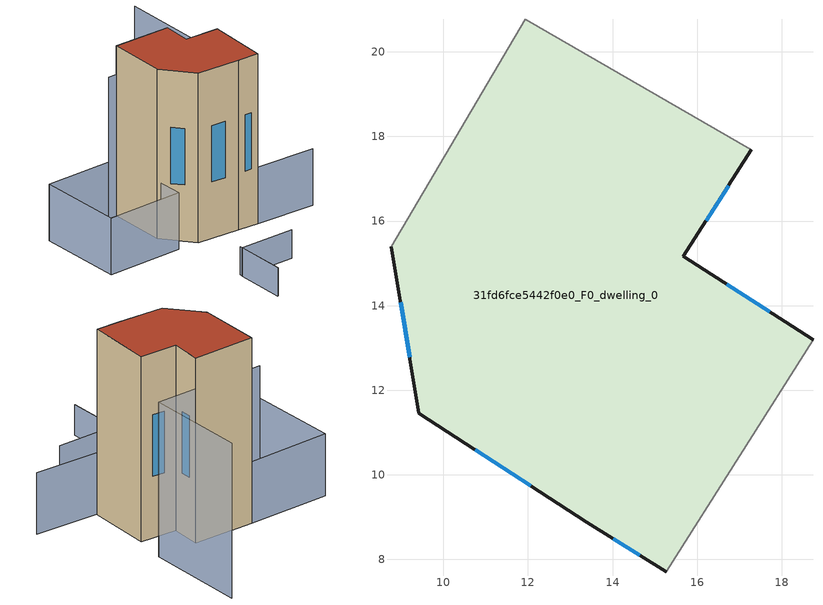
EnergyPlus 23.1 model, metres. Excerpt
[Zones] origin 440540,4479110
31fd6fce5442f0e0_F0_dwelling_0
 floor ground (EU_floor_Construction): 17.28,17.68 15.68,15.16 18.74,13.2 15.27,7.71 13.4,8.89 9.42,11.46 8.78,15.39 11.94,20.78 z0
 wall outside (EU_wall_Construction): 18.74,13.2 15.68,15.16 17.28,17.68 / 8.78,15.39 9.42,11.46 13.4,8.89 15.27,7.71 z0:18
 wall adiabatic (EU_wall_Construction): 17.28,17.68 11.94,20.78 8.78,15.39 / 15.27,7.71 18.74,13.2 z0:18
 window (EU_Window_Construction): 16.21,16 16.74,16.84 / 17.71,13.85 16.7,14.5 / 14.02,8.49 14.64,8.1 / 10.75,10.6 12.07,9.75 / 8.99,14.08 9.21,12.78 z6.02:11.98
 roof outside (EU_roof_Construction): 15.27,7.71 18.74,13.2 15.68,15.16 17.28,17.68 11.94,20.78 8.78,15.39 9.42,11.46 13.4,8.89 z18
shading: 1.83,0.39 4.49,5.04 / 4.49,5.04 9.7,2.05 / 4.64,5.3 1.85,0.35 z0:3; 20.7,4.22 15.24,7.68 / 4.65,24.77 11.94,20.78 / 11.94,20.78 7.52,12.72 / 7.52,12.72 0.23,16.71 / 0.23,16.71 4.65,24.77 z0:6; 25.88,24.38 20.87,15.62 / 20.87,15.62 11.09,21.22 z0:15
[Building]
EU S2 Campaign: North Axis=0; Terrain=City; Solar Distribution=FullExterior
[Site:Location]
Madrid: Latitude=40.5; Longitude=-3.5; Time Zone=1; Elevation=609
[SizingPeriod:WeatherFileDays]
AnnualSizingPeriod: Begin Month=1; Begin Day of Month=1; End Month=12; End Day of Month=31; Day of Week for Start Day=Monday; Use Weather File Daylight Saving Period=No; Use Weather File Rain and Snow Indicators=No
[MATERIAL]
EU_InternalMass_Material: Roughness=MediumRough; Thickness=0.1; Conductivity=1; Density=1800; Specific Heat=900; Thermal Absorptance=0.9; Solar Absorptance=0.7; Visible Absorptance=0.7
[MATERIAL:NOMASS] Roughness=MediumRough; Thermal Absorptance=0.9; Solar Absorptance=0.7; Visible Absorptance=0.7
Name | Thermal Resistance
EU_wall_NoMass | 0.459673
EU_roof_NoMass | 0.495815
EU_floor_NoMass | 0.788942
[WINDOWMATERIAL:SIMPLEGLAZINGSYSTEM]
EU_Window_SimpleGlazing: UFactor=4.26103; Solar Heat Gain Coefficient=0.85; Visible Transmittance=0.85
[CONSTRUCTION]
EU_wall_Construction: EU_wall_NoMass
EU_roof_Construction: EU_roof_NoMass
EU_floor_Construction: EU_floor_NoMass
EU_InternalMass_Construction: EU_InternalMass_Material
EU_Window_Construction: EU_Window_SimpleGlazing
[ZONE]
31fd6fce5442f0e0_F0_dwelling_0: Type=1; Multiplier=1; Ceiling Height=autocalculate; Volume=1369.55; Floor Area=autocalculate; Part of Total Floor Area=Yes
[INTERNALMASS]
31fd6fce5442f0e0_F0_dwelling_0_EU_InternalMass: Construction=EU_InternalMass_Construction; Zone or ZoneList=31fd6fce5442f0e0_F0_dwelling_0; Surface Area=76.0861
[OTHEREQUIPMENT]
EU_Step8_InternalGain_31fd6fce5442f0e0_F0_dwelling_0_f000: Fuel Type=Electricity; Zone or ZoneList or Space or SpaceList=31fd6fce5442f0e0_F0_dwelling_0; Schedule=EU_Step8_GainSchedule_31fd6fce5442f0e0_F0_dwelling_0_f000; Design Level Calculation Method=Watts/Area; Power per Zone Floor Area=1; Fraction Latent=0; Fraction Radiant=0; Fraction Lost=0; Carbon Dioxide Generation Rate=0; EndUse Subcategory=EU_Step8_InternalGains
[ZONEVENTILATION:DESIGNFLOWRATE]
EU_ConstantAir_31fd6fce5442f0e0_F0_dwelling_0: Zone or ZoneList or Space or SpaceList=31fd6fce5442f0e0_F0_dwelling_0; Schedule=EU_AlwaysOn; Design Flow Rate Calculation Method=AirChanges/Hour; Air Changes per Hour=0.719161; Ventilation Type=Natural; Fan Pressure Rise=0; Fan Total Efficiency=1; Constant Term Coefficient=1; Temperature Term Coefficient=0; Velocity Term Coefficient=0; Velocity Squared Term Coefficient=0; Minimum Indoor Temperature=-100; Maximum Indoor Temperature=100; Delta Temperature=-100; Minimum Outdoor Temperature=-100; Maximum Outdoor Temperature=100; Maximum Wind Speed=40
[HVACTEMPLATE:THERMOSTAT]
EU_HeatOnly_31fd6fce5442f0e0_F0_dwelling_0: Constant Heating Setpoint=20; Constant Cooling Setpoint=50
[HVACTEMPLATE:ZONE:IDEALLOADSAIRSYSTEM]
31fd6fce5442f0e0_F0_dwelling_0: Template Thermostat=EU_HeatOnly_31fd6fce5442f0e0_F0_dwelling_0; System Availability Schedule=EU_AlwaysOn; Maximum Heating Supply Air Temperature=50; Minimum Cooling Supply Air Temperature=13; Maximum Heating Supply Air Humidity Ratio=0.0156; Minimum Cooling Supply Air Humidity Ratio=0.0077; Heating Limit=NoLimit; Cooling Limit=NoLimit; Heating Availability Schedule=EU_AlwaysOn; Cooling Availability Schedule=EU_CoolingOff; Dehumidification Control Type=ConstantSensibleHeatRatio; Cooling Sensible Heat Ratio=0.7; Dehumidification Setpoint=60; Humidification Control Type=None; Humidification Setpoint=30; Outdoor Air Method=None; Outdoor Air Flow Rate per Person=0.00944; Outdoor Air Flow Rate per Zone Floor Area=0; Outdoor Air Flow Rate per Zone=0; Demand Controlled Ventilation Type=None; Outdoor Air Economizer Type=NoEconomizer; Heat Recovery Type=None; Sensible Heat Recovery Effectiveness=0.7; Latent Heat Recovery Effectiveness=0.65
[SIZING:ZONE]
31fd6fce5442f0e0_F0_dwelling_0: Zone Cooling Design Supply Air Temperature Input Method=SupplyAirTemperature; Zone Cooling Design Supply Air Temperature=13; Zone Heating Design Supply Air Temperature Input Method=SupplyAirTemperature; Zone Heating Design Supply Air Temperature=50; Zone Cooling Design Supply Air Humidity Ratio=0.008; Zone Heating Design Supply Air Humidity Ratio=0.008; Cooling Design Air Flow Method=DesignDay; Cooling Design Air Flow Rate=0; Cooling Minimum Air Flow per Zone Floor Area=0.000762; Cooling Minimum Air Flow=0; Cooling Minimum Air Flow Fraction=0.2; Heating Design Air Flow Method=DesignDay; Heating Design Air Flow Rate=0; Heating Maximum Air Flow per Zone Floor Area=0.002032; Heating Maximum Air Flow=0.141576; Heating Maximum Air Flow Fraction=0.3; Account for Dedicated Outdoor Air System=No; Dedicated Outdoor Air System Control Strategy=NeutralSupplyAir; Dedicated Outdoor Air Low Setpoint Temperature for Design=autosize; Dedicated Outdoor Air High Setpoint Temperature for Design=autosize; Zone Load Sizing Method=Sensible Load Only No Latent Load; Zone Latent Cooling Design Supply Air Humidity Ratio Input Method=HumidityRatioDifference; Zone Cooling Design Supply Air Humidity Ratio Difference=0.005; Zone Latent Heating Design Supply Air Humidity Ratio Input Method=HumidityRatioDifference; Zone Humidification Design Supply Air Humidity Ratio Difference=0.005
[SCHEDULE:CONSTANT]
Name | Hourly Value
EU_AlwaysOn | 1
EU_CoolingOff | 0
[SCHEDULE:FILE]
EU_Step8_GainSchedule_31fd6fce5442f0e0_F0_dwelling_0_f000: File=../../schedules/31fd6fce5442f0e0/31fd6fce5442f0e0_F0_dwelling_0_f000_gain.csv; Column Number=1; Rows to Skip at Top=0; Number of Hours of Data=8760; Column Separator=Comma; Interpolate to Timestep=No; Minutes per Item=60; Adjust Schedule for Daylight Savings=Yes
